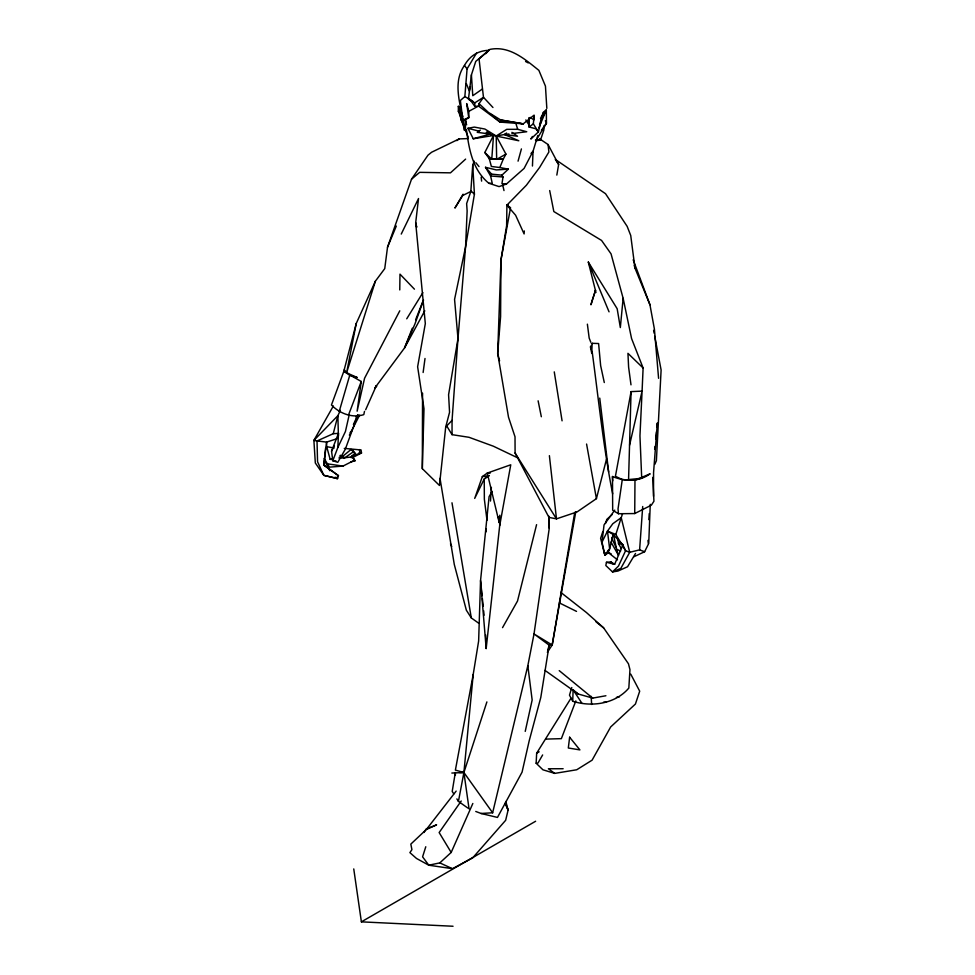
<?xml version="1.0" encoding="UTF-8"?>
<svg xmlns="http://www.w3.org/2000/svg" width="975" height="975" viewBox="0 0 975 975"><rect width="100%" height="100%" fill="white"/><g stroke="black" fill="none" stroke-linecap="round" stroke-linejoin="round"><path stroke-width="1.46" d="M653.518 496.324L653.567 472.546L657.333 422.979L656.894 427.379M455.362 775.344L455.374 772.724M422.553 393.132L422.321 468.646L439.457 485.465L445.697 427.062L449.56 412.291L448.585 394.741L457.982 338.593L465.587 246.736L467.135 210.941L466.635 203.568L470.803 191.6L472.729 165.116L474.143 161.094M549.693 190.564L553.824 211.538L601.563 240.435L611.057 253.878L623.135 298.313L631.581 338.581L643.11 368.002L642.086 391.121L631.069 391.621L615.42 476.275L622.282 479.578L634.981 480.273L650.142 473.777C639.198 482.028 624.682 481.589 612.483 476.507L612.678 510.242L618.442 513.74L634.725 513.545L651.373 505.16L653.932 501.235L652.775 477.384M492.07 491.558L489.084 496.677L480.553 580.564L486.172 648.533L499.688 525.671L499.797 515.202M476.519 53.089L467.074 68.884L464.856 96.562L460.371 100.486L464.076 130.016L465.526 130.589L465.307 118.926L468.768 117.707L466.659 103.594L468.853 111.308L468.768 117.707L463.113 121.229C460.249 102.96 452.571 82.217 464.441 65.483C469.621 56.05 477.994 50.566 488.853 50.322L485.842 53.613M399.762 289.928L399.982 274.146L414.436 289.173M485.989 531.911L486.038 528.901M532.411 136.463L530.863 139.047L538.371 131.905L535.921 128.798L529.072 126.994L528.998 117.938M634.981 480.273L634.725 513.545M338.398 435.862L337.874 415.679L340.385 410.365M422.321 468.646L423.991 408.732L417.629 366.771L425.319 323.615L415.679 222.812L418.519 198.534L401.249 234.061M631.069 391.621L628.57 479.578L641.708 478.262L639.953 435.862L642.086 391.121L629.545 445.197M541.466 119.389L538.371 131.905L533.362 123.862L534.093 115.135L523.234 123.849L500.029 122.094L478.871 106.324L474.715 106.214L474.825 102.838L483.478 97.305L479.042 58.902L489.938 49.384C509.401 45.508 524.794 59.073 538.883 70.371L545.452 86.153L546.829 108.396M560.698 592.325L586.45 612.544L603.647 627.888L628.461 663.792L629.96 669.654L628.826 688.082C615.371 703.865 591.862 707.35 572.715 701.257L573.129 689.825L578.102 693.968L592.702 698.1L605.914 695.748M648.728 543.526L650.264 504.331M532.447 166.03L533.057 151.247L537.81 135.501M355.936 416.995L357.886 414.814L345.284 449.28L337.777 462.321L332.804 460.748L337.862 447.428L338.459 433.412L333.255 433.692L317.021 440.956L313.889 440.395L333.34 406.002M630.752 674.139L639.697 691.178L635.432 704.023L610.679 726.948L592.093 760.171L576.725 769.763L554.738 773.394L542.929 769.799L536.14 763.23L536.664 753.163L571.009 698.185M478.871 106.324L479.018 103.655L483.478 97.305L492.948 107.494M490.498 501.04L491.376 487.39M648.85 519.651L649.253 513.581M524.306 230.941L524.111 233.939L515.617 215.256L506.915 205.128L526.403 185.213L539.65 167.383L548.876 152.015L548.072 144.532L539.504 138.743M544.135 125.568L543.831 130.126L540.552 139.949L536.299 140.753M622.562 513.715L621.221 517.664L612.788 523.733L607.486 531.095L613.092 534.434L609.643 548.864L607.9 552.996L604.927 555.311L602.026 542.124L607.486 531.095L615.81 534.483L625.584 550.729L629.716 552.289L639.612 549.863L642.708 506.513M517.798 457.897L493.374 446.209L469.036 437.3L452.047 434.667L452.047 420.383L457.982 338.593L454.569 299.386L465.587 246.736L474.423 194.159L472.729 165.116M486.074 132.99L493.508 135.476L491.766 159.181L503.307 159.035L505.928 154.111L496.214 135.976L484.867 129.029L474.301 127.091L467.939 128.298L473.253 138.767L493.508 135.476L518.81 140.766L504.514 134.513L496.214 135.976L496.665 159.388L505.928 154.111M333.255 433.692L337.874 415.679L313.889 440.395L315.327 463.003L323.871 475.361L337.557 478.603L338.447 475.69L323.846 465.112L325.553 448.427L326.698 446.66L326.588 442.089L337.033 438.726M482.089 595.64L480.553 580.564L478.64 641.002L473.204 674.468L463.905 772.517L458.433 801.389L467.89 808.08M623.135 298.313L620.332 327.563L617.163 308.722L588.315 262.08L595.969 292.512M654.688 449.378L654.981 446.44M655.724 439.103L656.455 431.779M468.597 97.939L471.413 74.917L475.751 61.388L488.853 50.322M602.026 542.124L604.037 524.94L614.762 510.144M468.293 138.572L459.164 138.913L431.572 152.258L427.976 155.196L411.523 179.193L387.514 247.236L384.747 268.613L375.387 281.178L356.241 323.481L343.748 371.548L331.451 404.991C339.653 413.461 352.194 418.385 363.797 414.643L364.504 411.377M423.126 372.499L425.015 358.495M344.236 369.83L349.72 375.302L357.216 377.508L343.748 371.548L361.262 381.481L357.13 411.194L364.577 378.227L399.774 310.818M608.303 550.144L607.9 552.996L604.281 552.983L600.612 538.285L602.83 531.533M499.566 360.823L497.677 353.45L500.589 316.607L500.967 259.972L510.547 207.687L506.915 205.128L507.878 204.713L506.915 205.128L506.622 225.712L500.967 259.972L497.677 353.45L508.499 417.166L515.019 436.8L515.092 453.034L548.962 517.396L549.254 528.292L534.02 633.945L527.828 665.73L492.643 812.784L481.089 813.479L475.751 811.456M622.282 479.578L618.04 508.84L618.442 513.74M501.906 175.171L508.353 169.138L496.299 169.93L485.513 167.298L491.595 174.123L501.906 175.171L503.027 177.011L501.954 183.641L506.439 184.031L524.075 168.443L533.057 151.247L531.034 153.441M455.325 772.493L452.217 791.408L453.777 793.894M547.341 652.312L552.191 645.011L574.75 512.326M556.822 175.086L558.638 164.495L548.072 144.532M591.35 349.16L592.386 343.322L598.601 343.541L600.649 365.662L604.293 382.529M552.191 645.011L534.02 633.945L549.157 645.158L552.191 645.011L575.786 511.717M499.688 525.671L510.766 464.783L487.268 473.082L482.332 476.592L474.703 498.408L484.234 478.993L487.78 476.105M473.204 674.468L455.386 770.104L463.905 772.517L492.643 812.784M613.092 534.434L622.891 544.94L614.652 564.269L610.825 561.893L606.438 562.295L605.816 565.524L612.507 571.898L617.955 571.058L627.547 566.755L635.529 553.471M356.241 323.481L346.6 372.816L375.387 281.178M525.232 731.372L532.155 700.013L527.828 665.73M349.099 415.301L345.43 431.511L337.862 447.428M470.425 86.629L469.341 91.028L466.355 83.606M536.579 524.66L517.518 601.027L502.539 627.644M548.962 517.396L556.481 518.858L577.029 511.948L596.42 498.652L606.401 459.518M547.645 650.849L549.157 645.158L540.796 697.442L529.181 740.866L522.064 772.163L497.469 817.428L481.089 813.479M518.054 161.155L521.418 148.919M349.72 375.302L339.227 411.426M571.777 687.533L569.485 695.163L572.715 701.257M425.783 846.751L422.589 856.83L428.793 865.203L452.437 868.701L472.692 857.878L505.659 820.292L508.097 810.115L505.842 801.474M539.541 124.763L543.16 113.405L546.329 110.004L546.475 123.228L536.311 139.961M615.81 534.483L621.221 517.664L629.716 552.289L620.843 568.376L612.507 571.898L618.467 566.073L625.584 550.729L622.891 544.94M486.891 701.915L463.905 772.517L469.072 808.921M605.487 523.441L606.816 519.383L612.288 514.434M461.821 117.219L461.017 119.632L464.332 127.701M491.303 114.502L500.029 122.094L500.748 119.998L488.341 112.344L479.018 103.655M423.528 300.044L414.923 324.005L404.552 347.929L374.924 387.855M361.262 381.481L348.465 415.118M575.847 700.891L561.368 738.648L545.647 739.111M545.257 112.795L546.329 110.004L542.99 112.613M336.058 461.004L332.804 460.748L331.561 451.169L338.459 433.412M538.834 127.859L546.329 110.004M412.303 328.209L404.552 347.929L424.795 310.793M415.63 319.763L422.833 301.458M484.831 152.502L491.766 159.181L489.316 158.827L491.376 166.469L499.822 167.529L503.307 159.035L489.316 158.827L484.831 152.502L493.508 135.476M336.753 478.579L338.045 475.459M387.514 247.236L396.313 226.054M654.822 464.332L656.394 460.712L661.111 370L654.725 336.217M365.674 409.732L376.35 385.673L376.679 386.441M424.015 832.479L426.197 828.945L436.605 824.85L426.367 829.481L410.816 844.118L411.925 849.652L409.902 852.625L416.496 858.451L428.793 865.203L439.81 862.887L451.181 852.443L472.838 803.473M353.425 424.478L357.886 414.814M633.848 556.762L644.633 551.728L648.363 544.16L647.961 540.394M374.997 388.342L376.35 385.673M349.367 435.143L359.653 415.045M331.561 451.169L334.267 446.026M491.595 174.123L490.608 175.975L492.229 183.263L488.816 183.263C472.595 169.869 469.097 149.504 466.464 129.846M540.479 118.389L543.16 113.405L544.391 114.94M542.636 754.955L537.944 763.084L536.14 763.23M463.064 194.196L454.923 208.053L462.747 195.475L471.352 191.222L470.742 190.808L474.423 194.159M406.733 318.801L422.882 292.622M461.224 801.011L439.152 832.553L451.181 852.443M541.393 130.272L546.475 123.228L545.342 120.729M456.154 791.091L426.367 829.481M350.183 432.534L352.048 430.548M445.697 427.062L452.047 420.383M351.037 449.487L355.095 453.472L351.097 457.543L355.095 453.472L353.206 450.718L351.037 449.487L343.127 455.995L339.178 457.299M351.171 457.324L355.095 453.472M464.453 126.055L458.36 111.333L459.847 109.907L458.335 106.312L461.297 108.627M465.623 159.108L450.474 172.843L419.664 172.343L411.523 179.193M533.362 123.862L529.072 126.994L529.023 118.048M456.812 140.619L459.164 138.913M480.346 130.089L477.25 132.332L490.267 134.075L486.891 131.722M511.924 132.332L517.53 136.244L504.514 134.513L506.573 133.014M489.145 475.532L484.234 478.993L484.356 499.249L487 520.272M482.393 89.005L472.778 95.708L471.413 74.917M343.895 458.408L353.242 451.913M496.214 135.976L506.756 129.334L517.725 129.322L526.756 131.735L511.924 133.587M353.754 868.92L361.384 921.85L535.628 821.243M464.856 96.562L472.924 101.351M468.853 111.308L479.115 105.714M536.664 753.163L539.151 751.822M352.17 457.799L361.506 452.973L361.067 449.962L344.248 448.39M324.212 458.567L329.465 467.147L342.956 466.099L354.352 460.298L355.119 460.712L350.829 461.967M621.112 542.551L618.528 543.648L621.258 548.511M506.439 184.031L499.066 186.603L488.816 183.263M351.89 455.752L361.506 452.973L358.69 453.082M500.029 122.094L502.82 121.18M591.337 343.627L592.386 343.322M473.253 138.767L490.267 134.075M535.446 140.144L540.552 139.949M616.444 697.369L619.43 696.845M482.332 476.592L489.352 475.642M504.514 134.513L508.962 133.965M333.158 458.981L330.159 459.31L326.698 446.66L334.157 448.037M339.154 458.335L352.658 456.873L355.119 460.712M332.658 459.128L330.159 459.31L333.084 459.749M603.525 702.183L606.401 702.024M451.839 773.041L463.905 772.517L459.615 772.505M563.136 768.727L548.401 768.763L554.738 773.394M490.145 473.131L487.268 473.082L499.261 522.844L498.371 516.896M361.384 921.85L453.046 926.25M340.129 455.752L343.127 455.995M503.027 177.011L490.608 175.975L485.513 167.298M327.1 463.808L342.956 466.099M622.672 544.282L618.528 543.648L617.845 539.236M499.822 167.529L508.353 169.138M606.438 562.295L614.652 564.269M341.25 456.288L343.883 456.946M467.939 128.298L479.103 131.186M639.612 549.863L644.633 551.728M468.451 99.328L474.825 102.838M613.555 535.202L616.639 549.278L620.648 550.997M439.81 862.887L452.437 868.701M559.37 602.903L576.53 611.398M525.586 61.498L528.243 62.912M611.301 554.019L607.376 551.874L617.516 559.869M335.047 477.202L337.557 478.603L323.871 475.361L317.558 461.784L317.021 440.956L326.588 442.089L323.846 465.112L338.447 475.69M530.242 117.39L533.922 119.901L533.703 115.964M440.018 478.335L454.289 564.464L466.355 610.216L471.303 617.931L478.664 623.171M544.952 670.373L578.102 693.968M468.439 98.207L472.838 101.9M596.005 621.843L603.647 627.888M559.236 670.642L592.702 698.1M340.299 455.24L342.615 457.214M610.825 561.893L612.995 563.903M643.11 368.002L627.949 353.34L628.607 367.136L630.996 384.845M475.861 162.703L479.018 166.591M464.441 65.483L467.074 68.884M470.438 100.132L474.715 106.214M558.638 164.495L555.299 159.413L605.524 193.696L627.144 226.358L630.727 235.462L634.969 268.088L649.947 304.748L654.396 329.05L658.588 378.3M573.129 689.825L581.977 703.365M515.092 453.034L556.481 518.858L549.388 455.666M456.873 798.891L458.433 801.389M525.866 119.925L528.901 124.885M446.708 425.941L452.047 434.667M463.832 124.593L461.017 119.632L459.53 112.235M610.984 542.1L618.479 555.299L616.639 549.278M324.529 460.578L329.867 470.73M352.658 456.873L354.352 460.298M462.942 116.403L459.847 109.907L463.71 123.021M611.678 537.981L616.042 547.377M450.487 543.794L451.73 546.536M505.123 803.229L508.097 810.115L505.477 803.327M588.315 262.08L609.058 311.842M465.441 130.382L468.195 137.097M590.801 342.249L589.18 338.093L587.377 324.163M633.177 259.789L649.947 304.748M465.733 121.997L466.647 124.8M515.653 122.789L517.725 129.322M604.281 552.983L604.927 555.311L609.643 548.864L607.486 531.095M465.307 118.926L466.05 121.838M634.262 265.31L634.969 268.088M416.654 226.968L415.679 222.812L416.666 227.199M502.759 185.189L504.002 190.576M591.801 353.413L590.387 346.795L591.337 345.674C598.163 394.985 602.903 444.832 612.666 493.85M538.115 400.822L541.332 416.739M653.616 330.33L654.176 333.267M586.572 444.039L596.42 498.652M451.986 502.795L471.303 617.931M554.263 371.877L562.075 420.834M359.422 449.572L359.946 452.961M599.747 398.105L608.656 471.997M481.15 177.194L481.613 181.118M482.393 598.65L483.173 606.194M483.637 610.716L484.087 615.237M612.483 476.507L612.751 480.858M591.179 696.369L591.63 704.474M485.623 634.883L486.172 648.533M548.913 516.202L549.254 528.292M458.335 106.312L458.36 111.333M569.632 737.222L568.315 748.008L579.906 749.897L569.632 737.222M592.044 300.861L590.96 304.797L595.554 290.136L592.044 300.861M471.339 191.222L470.803 191.6L470.742 190.808L471.339 191.222M523.234 123.849L500.748 119.998L523.234 123.849"/></g></svg>
